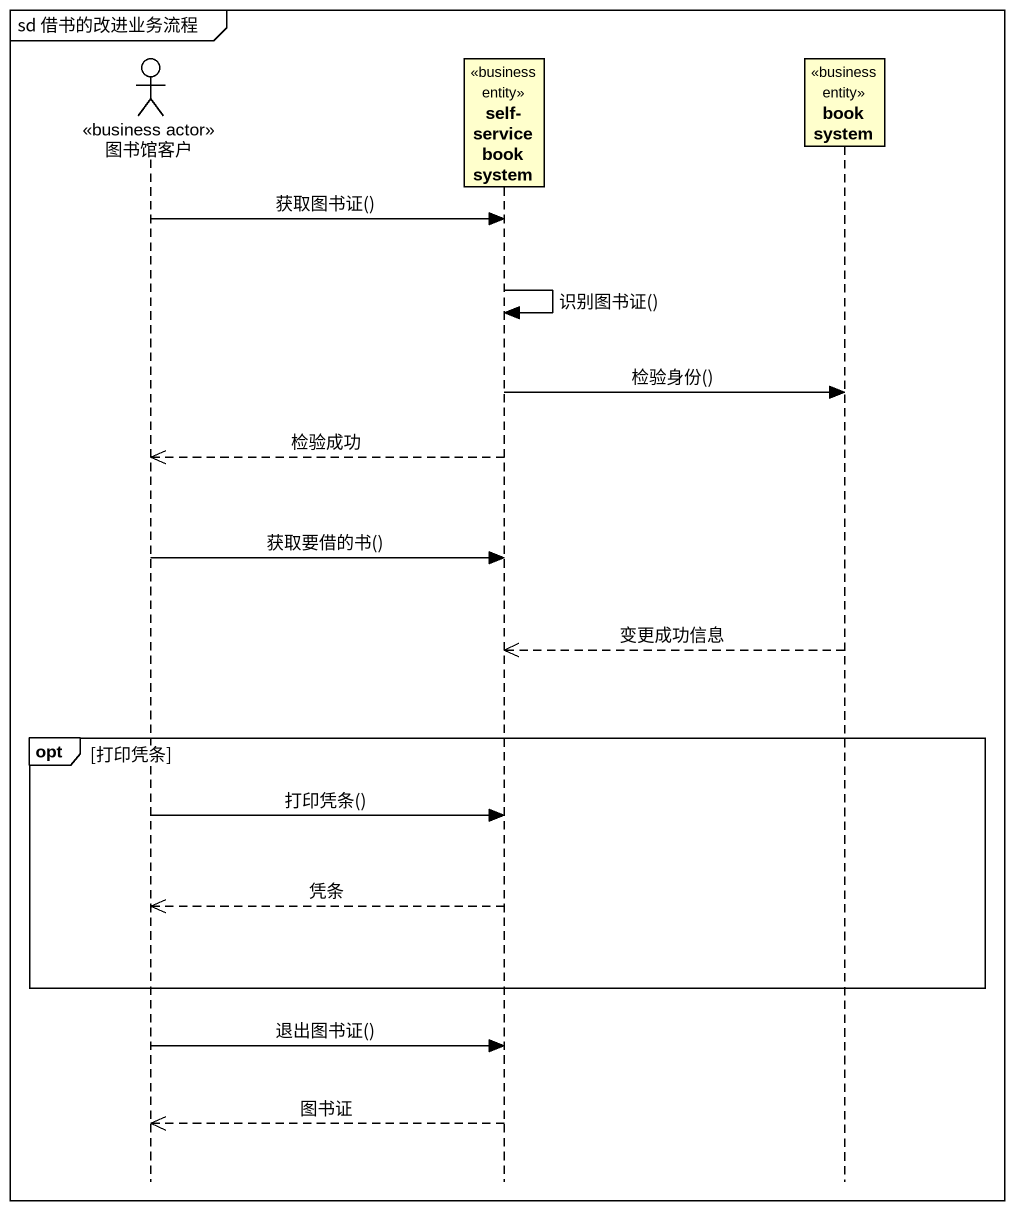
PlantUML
@startuml
mainframe sd 借书的改进业务流程
hide footbox
actor 图书馆客户 <<business actor>>
participant "self-service book system" as self_service_book_system <<business entity>>
participant "book system" as book_system <<business entity>>

图书馆客户 -> self_service_book_system : 获取图书证()
self_service_book_system -> self_service_book_system : 识别图书证()
self_service_book_system -> book_system : 检验身份()
self_service_book_system -->> 图书馆客户 : 检验成功
图书馆客户 -> self_service_book_system : 获取要借的书()
book_system -->> self_service_book_system : 变更成功信息
opt 打印凭条
  图书馆客户 -> self_service_book_system : 打印凭条()
  self_service_book_system -->> 图书馆客户 : 凭条
end
图书馆客户 -> self_service_book_system : 退出图书证()
self_service_book_system -->> 图书馆客户 : 图书证
@enduml
